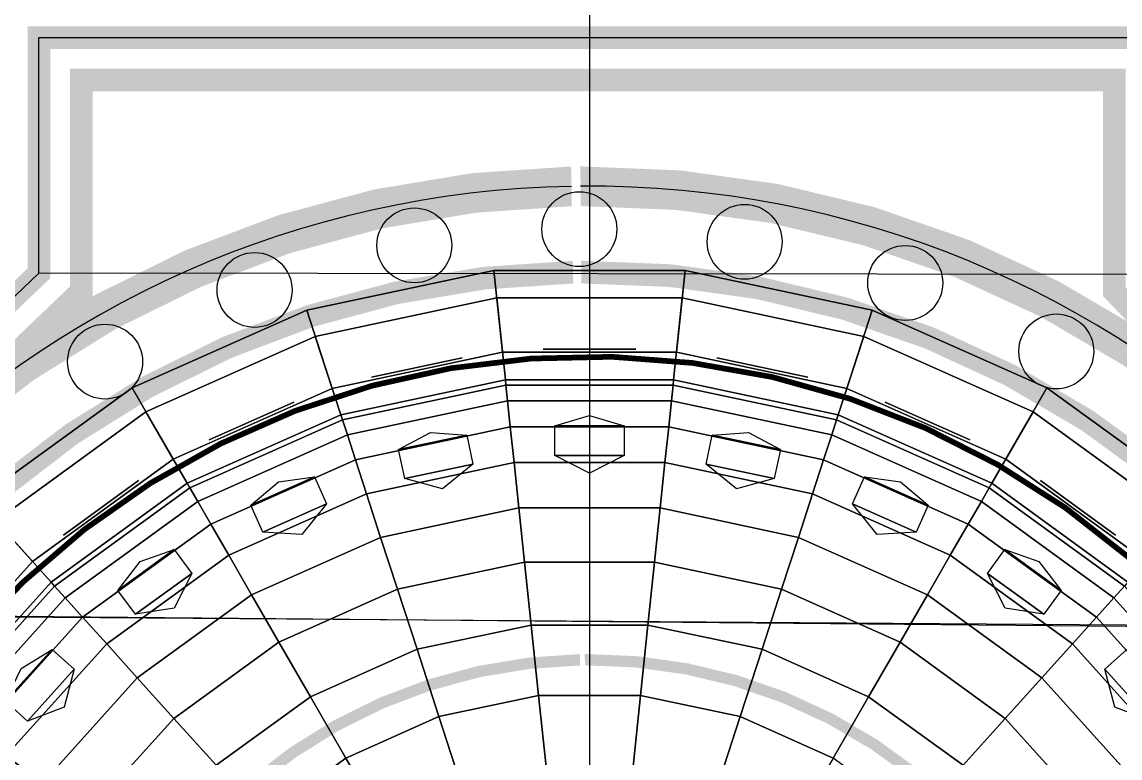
# Model space of a CAD drawing. Extents: x -180 to 300, y -124 to 240.
# Drawn here: x 50.5 to 69.85, y 60.85 to 73.82 of the extents above; entities that cross this region are included whole.
import ezdxf

# ---------------------------------------------------------------- set-up
doc = ezdxf.new("R2010")
doc.units = 0
doc.header["$MEASUREMENT"] = 0
for name, color, linetype in [('DOME', 254, 'CONTINUOUS'), ('GROUNDS', 3, 'CONTINUOUS'), ('TOP2', 130, 'CONTINUOUS')]:
    doc.layers.add(name, color=color, linetype=linetype)

msp = doc.modelspace()

# ---------------------------------------------------------------- linework, layer by layer
at = {"layer": 'DOME', "const_width": 0.4}
for points, elevation in [([(40.36820158207607, 43.71954211447081), (44.52198968008599, 43.71954211447082), (50.51180252359485, 37.4588921786693), (50.51180252359485, 33.28579242353523), (70.19804872698835, 33.28579242353523), (70.19804872698835, 37.43958052154514), (76.45869866278986, 43.42939336505402), (80.63179841792393, 43.42939336505402), (80.63179841792395, 63.11563956844752), (76.47801031991402, 63.11563956844752), (70.48819747640515, 69.37628950424906), (70.48819747640515, 73.54938925938309), (50.80195127301165, 73.54938925938309), (50.80195127301165, 69.39560116137321), (44.54130133721014, 63.40578831786431), (40.36820158207608, 63.40578831786432)], 17.5), ([(41.11385762542567, 44.46519815782042), (44.84055056120176, 44.46519815782042), (51.25745856694445, 37.75814140266093), (51.25745856694445, 34.03144846688483), (69.45239268363875, 34.03144846688483), (69.45239268363875, 37.75814140266093), (76.15944943879823, 44.17504940840362), (79.88614237457433, 44.17504940840362), (79.88614237457433, 62.36998352509791), (76.15944943879823, 62.36998352509791), (69.74254143305555, 69.0770402802574), (69.74254143305555, 72.80373321603349), (51.54760731636125, 72.80373321603349), (51.54760731636125, 69.0770402802574), (44.84055056120177, 62.66013227451472), (41.11385762542567, 62.66013227451472)], 11.6)]:
    msp.add_lwpolyline(points, close=True, dxfattribs=dict(at, elevation=elevation))
at = {"layer": 'DOME'}
for points, const_width, elevation in [([(60.18216490273075, 70.9275137303428, 437.2563035401743), (60.34235563532658, 70.92968857354123, 437.2563035401743)], 0.7, 29.25), ([(60.18216490273075, 70.9275137303428, 437.2563035401743), (60.34235563532658, 70.92968857354123, 437.2563035401743)], 0.4, 27.5), ([(60.18216490273075, 70.9275137303428, 437.2563035401743), (60.34235563532658, 70.92968857354123, 437.2563035401743)], 0.4, 17.5), ([(60.20962042373598, 69.41495561512389, 437.2563035401765), (60.35597341449205, 69.41694258903529, 437.2563035401765)], 0.4, 17.5), ([(70.0071018022947, 64.38077093328363, 39073.79658690718), (70.00822405755575, 64.37979763007108, 39073.79658690718)], 0.1, 38.3421)]:
    msp.add_lwpolyline(points, format="xyb", dxfattribs=dict(at, const_width=const_width, elevation=elevation))
at = {"layer": 'DOME', "elevation": 27.5}
msp.add_lwpolyline([(60.18216490273075, 70.9275137303428, 437.2563035401743), (60.34235563532658, 70.92968857354123, 437.2563035401743)], format="xyb", dxfattribs=at)
at = {"layer": 'DOME', "color": 7, "const_width": 0.2, "elevation": 17.5}
msp.add_lwpolyline([(60.33361865954198, 62.58374167438758, 437.2563035401754), (60.41747582021188, 62.58488016831022, 437.2563035401754)], format="xyb", dxfattribs=at)
at = {"layer": 'DOME'}
for centre in [(60.32012361860854, 70.17302705148575, 17.5), (63.23240730890753, 69.94970953202876, 17.5), (57.4133053811363, 69.88723912036087, 17.5), (66.06166818579015, 69.22407195181455, 17.5), (54.60027479771539, 69.10102926032573, 17.5), (68.72194058918747, 68.01816244152755, 17.5), (51.9665043791609, 67.8382860601361, 17.5)]:
    msp.add_circle(centre, 0.6598154246334786, dxfattribs=at)
at = {"layer": 'DOME', "linetype": 'Continuous'}
for points in [[(50.80195127301165, 69.39560116137321, 17.5), (50.80195127301165, 73.54938925938309, 17.5), (70.48819747640515, 73.54938925938309, 17.5), (70.48819747640515, 69.37628950424906, 17.5)], [(58.81531793532615, 69.44626999425861, 28.5), (58.81531793532615, 69.44626999425861, 29.78622431949375), (55.51958249620608, 68.74573980114522, 29.78622431949375), (55.51958249620608, 68.74573980114522, 28.5)], [(58.81531793532615, 69.44626999425861, 29.78622431949375), (58.96692325923507, 68.00384168938865, 30.60037694725843), (55.967772587795, 67.36635253473702, 30.60037694725843), (55.51958249620608, 68.74573980114522, 29.78622431949375)], [(62.18468206467388, 69.44626999425859, 28.5), (62.18468206467388, 69.44626999425859, 29.78622431949375), (58.81531793532612, 69.44626999425859, 29.78622431949375), (58.81531793532612, 69.44626999425859, 28.5)], [(62.18468206467388, 69.44626999425859, 29.78622431949375), (62.03307674076495, 68.00384168938862, 30.60037694725843), (58.96692325923505, 68.00384168938862, 30.60037694725843), (58.81531793532612, 69.44626999425859, 29.78622431949375)], [(65.48041750379394, 68.74573980114522, 29.78622431949375), (65.03222741220505, 67.36635253473702, 30.60037694725843), (62.03307674076497, 68.00384168938865, 30.60037694725843), (62.18468206467388, 69.44626999425861, 29.78622431949375)], [(65.48041750379394, 68.74573980114522, 28.5), (65.48041750379394, 68.74573980114522, 29.78622431949375), (62.18468206467388, 69.44626999425861, 29.78622431949375), (62.18468206467388, 69.44626999425861, 28.5)], [(50.80195127301165, 69.39560116137321, 17.5), (44.54130133721014, 63.40578831786431, 17.5), (76.47801031991402, 63.11563956844752, 17.5), (70.48819747640515, 69.37628950424906, 17.5)], [(58.96692325923507, 68.00384168938865, 36.81598755502481), (58.86609141644659, 68.96319259026913, 37.62329856406874), (55.66968389480425, 68.28377519777266, 37.62329856406874), (55.967772587795, 67.36635253473702, 36.81598755502481)], [(58.86609141644659, 68.96319259026913, 37.62329856406874), (59.01826879688952, 67.51532153104631, 39.06089023421959), (56.1195651543796, 66.89918305149402, 39.06089023421959), (55.66968389480425, 68.28377519777266, 37.62329856406874)], [(62.03307674076495, 68.00384168938862, 36.81598755502481), (62.13390858355343, 68.9631925902691, 37.62329856406874), (58.86609141644657, 68.9631925902691, 37.62329856406874), (58.96692325923505, 68.00384168938862, 36.81598755502481)], [(62.13390858355343, 68.9631925902691, 37.62329856406874), (61.98173120311051, 67.51532153104628, 39.06089023421959), (59.0182687968895, 67.51532153104628, 39.06089023421959), (58.86609141644657, 68.9631925902691, 37.62329856406874)], [(65.33031610519578, 68.28377519777266, 37.62329856406874), (64.88043484562046, 66.89918305149405, 39.06089023421959), (61.98173120311054, 67.51532153104631, 39.06089023421959), (62.13390858355343, 68.96319259026916, 37.62329856406874)], [(65.03222741220505, 67.36635253473702, 36.81598755502481), (65.33031610519578, 68.28377519777266, 37.62329856406874), (62.13390858355343, 68.96319259026916, 37.62329856406874), (62.03307674076497, 68.00384168938865, 36.81598755502481)], [(55.51958249620607, 68.74573980114519, 28.5), (55.51958249620607, 68.74573980114519, 29.78622431949375), (52.44151520069651, 67.37529594587426, 29.78622431949375), (52.44151520069651, 67.37529594587426, 28.5)], [(55.51958249620607, 68.74573980114519, 29.78622431949375), (55.96777258779497, 67.36635253473699, 30.60037694725843), (53.16670200230827, 66.11923556050434, 30.60037694725843), (52.44151520069651, 67.37529594587426, 29.78622431949375)], [(68.55848479930349, 67.37529594587429, 29.78622431949375), (67.83329799769173, 66.11923556050434, 30.60037694725843), (65.03222741220505, 67.36635253473699, 30.60037694725843), (65.48041750379393, 68.74573980114519, 29.78622431949375)], [(68.55848479930349, 67.37529594587429, 28.5), (68.55848479930349, 67.37529594587429, 29.78622431949375), (65.48041750379393, 68.74573980114519, 29.78622431949375), (65.48041750379393, 68.74573980114519, 28.5)], [(55.96777258779497, 67.36635253473699, 36.81598755502481), (55.66968389480424, 68.28377519777263, 37.62329856406874), (52.68438436538725, 66.9546342130381, 37.62329856406874), (53.16670200230827, 66.11923556050434, 36.81598755502481)], [(55.66968389480424, 68.28377519777263, 37.62329856406874), (56.11956515437956, 66.89918305149402, 39.06089023421959), (53.41230753428174, 65.69383430050632, 39.06089023421959), (52.68438436538725, 66.9546342130381, 37.62329856406874)], [(68.31561563461275, 66.9546342130381, 37.62329856406874), (67.58769246571828, 65.69383430050635, 39.06089023421959), (64.88043484562046, 66.89918305149399, 39.06089023421959), (65.33031610519576, 68.28377519777263, 37.62329856406874)], [(67.83329799769173, 66.11923556050434, 36.81598755502481), (68.31561563461275, 66.9546342130381, 37.62329856406874), (65.33031610519576, 68.28377519777263, 37.62329856406874), (65.03222741220505, 67.36635253473699, 36.81598755502481)], [(58.96692325923506, 68.00384168938866, 30.60037694725843), (58.96692325923506, 68.00384168938866, 36.81598755502481), (55.96777258779498, 67.36635253473703, 36.81598755502481), (55.96777258779498, 67.36635253473703, 30.60037694725843)], [(62.03307674076495, 68.00384168938866, 36.81598755502481), (62.03307674076495, 68.00384168938866, 30.60037694725848), (58.96692325923505, 68.00384168938866, 30.60037694725848), (58.96692325923505, 68.00384168938866, 36.81598755502484)], [(65.03222741220503, 67.36635253473703, 30.60037694725843), (65.03222741220503, 67.36635253473703, 36.81598755502481), (62.03307674076495, 68.00384168938866, 36.81598755502481), (62.03307674076495, 68.00384168938866, 30.60037694725843)], [(59.01826879688952, 67.51532153104631, 39.06089023421959), (59.02802888039989, 67.42246053942497, 39.92779463253945), (56.14841884242723, 66.81038053080303, 39.92779463253945), (56.1195651543796, 66.89918305149402, 39.06089023421959)], [(61.98173120311051, 67.51532153104628, 39.06089023421959), (61.97197111960014, 67.42246053942495, 39.92779463253945), (59.02802888039987, 67.42246053942495, 39.92779463253945), (59.0182687968895, 67.51532153104628, 39.06089023421959)], [(64.88043484562046, 66.89918305149405, 39.06089023421959), (64.85158115757281, 66.81038053080303, 39.92779463253945), (61.97197111960016, 67.42246053942497, 39.92779463253945), (61.98173120311054, 67.51532153104631, 39.06089023421959)], [(52.44151520069653, 67.37529594587426, 28.5), (52.44151520069653, 67.37529594587426, 29.78622431949375), (49.71564235981684, 65.39483340104039, 29.78622431949375), (49.71564235981684, 65.39483340104039, 28.5)], [(52.44151520069653, 67.37529594587426, 29.78622431949375), (53.16670200230828, 66.11923556050434, 30.60037694725843), (50.68613172838869, 64.31699576279584, 30.60037694725843), (49.71564235981684, 65.39483340104039, 29.78622431949375)], [(55.96777258779495, 67.366352534737, 30.60037694725843), (55.96777258779495, 67.366352534737, 36.81598755502481), (53.16670200230826, 66.11923556050435, 36.81598755502481), (53.16670200230826, 66.11923556050435, 30.60037694725843)], [(59.02802888039989, 67.42246053942497, 39.92779463253945), (59.05705938396626, 67.14625374820474, 41.64176032783411), (56.23424158081671, 66.54624530174635, 41.64176032783411), (56.14841884242723, 66.81038053080303, 39.92779463253945)], [(61.97197111960014, 67.42246053942495, 39.92779463253945), (61.94294061603375, 67.14625374820474, 41.64176032783411), (59.05705938396625, 67.14625374820474, 41.64176032783411), (59.02802888039987, 67.42246053942495, 39.92779463253945)], [(64.85158115757281, 66.81038053080303, 39.92779463253945), (64.76575841918331, 66.54624530174638, 41.64176032783411), (61.94294061603377, 67.14625374820477, 41.64176032783411), (61.97197111960016, 67.42246053942497, 39.92779463253945)], [(67.83329799769172, 66.11923556050435, 30.60037694725843), (67.83329799769172, 66.11923556050435, 36.81598755502481), (65.03222741220503, 67.366352534737, 36.81598755502481), (65.03222741220503, 67.366352534737, 30.60037694725843)], [(71.28435764018316, 65.39483340104036, 29.78622431949375), (70.31386827161133, 64.31699576279581, 30.60037694725843), (67.83329799769173, 66.11923556050431, 30.60037694725843), (68.55848479930347, 67.37529594587423, 29.78622431949375)], [(71.28435764018316, 65.39483340104036, 28.5), (71.28435764018316, 65.39483340104036, 29.78622431949375), (68.55848479930347, 67.37529594587423, 29.78622431949375), (68.55848479930347, 67.37529594587423, 28.5)], [(59.05705938396626, 67.14625374820474, 41.64176032783411), (59.10502924496654, 66.6898510078297, 43.31633693023668), (56.37605465070691, 66.10978955118904, 43.31633693023668), (56.23424158081671, 66.54624530174635, 41.64176032783411)], [(61.94294061603375, 67.14625374820474, 41.64176032783411), (61.89497075503347, 66.68985100782967, 43.31633693023668), (59.10502924496653, 66.68985100782967, 43.31633693023668), (59.05705938396625, 67.14625374820474, 41.64176032783411)], [(64.76575841918331, 66.54624530174638, 41.64176032783411), (64.62394534929312, 66.10978955118904, 43.31633693023668), (61.89497075503348, 66.6898510078297, 43.31633693023668), (61.94294061603377, 67.14625374820477, 41.64176032783411)], [(53.16670200230828, 66.11923556050434, 36.81598755502481), (52.68438436538726, 66.9546342130381, 37.62329856406874), (50.0406647426876, 65.03385947502451, 37.62329856406874), (50.68613172838869, 64.31699576279584, 36.81598755502481)], [(52.68438436538726, 66.9546342130381, 37.62329856406874), (53.41230753428174, 65.69383430050632, 39.06089023421959), (51.01481608545767, 63.95195480240645, 39.06089023421959), (50.0406647426876, 65.03385947502451, 37.62329856406874)], [(70.9593352573124, 65.03385947502449, 37.62329856406874), (69.98518391454235, 63.95195480240642, 39.06089023421959), (67.58769246571828, 65.6938343005063, 39.06089023421959), (68.31561563461274, 66.95463421303808, 37.62329856406874)], [(70.31386827161133, 64.31699576279581, 36.81598755502481), (70.9593352573124, 65.03385947502449, 37.62329856406874), (68.31561563461274, 66.95463421303808, 37.62329856406874), (67.83329799769173, 66.11923556050431, 36.81598755502481)], [(56.11956515437956, 66.89918305149402, 39.06089023421959), (56.14841884242719, 66.810380530803, 39.92779463253945), (53.4589937822436, 65.61297134702161, 39.92779463253945), (53.41230753428174, 65.69383430050632, 39.06089023421959)], [(56.14841884242719, 66.810380530803, 39.92779463253945), (56.2342415808167, 66.54624530174632, 41.64176032783411), (53.5978578899654, 65.37245165709976, 41.64176032783411), (53.4589937822436, 65.61297134702161, 39.92779463253945)], [(67.54100621775642, 65.61297134702164, 39.92779463253945), (67.40214211003462, 65.37245165709976, 41.64176032783411), (64.76575841918331, 66.54624530174635, 41.64176032783411), (64.85158115757282, 66.810380530803, 39.92779463253945)], [(67.58769246571828, 65.69383430050635, 39.06089023421959), (67.54100621775642, 65.61297134702164, 39.92779463253945), (64.85158115757282, 66.810380530803, 39.92779463253945), (64.88043484562046, 66.89918305149399, 39.06089023421959)], [(56.2342415808167, 66.54624530174632, 41.64176032783411), (56.37605465070689, 66.10978955118901, 43.31633693023668), (53.8273162570967, 64.97501810700655, 43.31633693023668), (53.5978578899654, 65.37245165709976, 41.64176032783411)], [(59.10502924496654, 66.6898510078297, 43.31633693023668), (59.17139141715575, 66.05845711564777, 44.93242763973232), (56.57224082190881, 65.50599060185951, 44.93242763973232), (56.37605465070691, 66.10978955118904, 43.31633693023668)], [(61.89497075503347, 66.68985100782967, 43.31633693023668), (61.82860858284427, 66.05845711564774, 44.93242763973232), (59.17139141715573, 66.05845711564777, 44.93242763973232), (59.10502924496653, 66.68985100782967, 43.31633693023668)], [(64.62394534929312, 66.10978955118904, 43.31633693023668), (64.42775917809122, 65.50599060185951, 44.93242763973232), (61.8286085828443, 66.0584571156478, 44.93242763973232), (61.89497075503348, 66.6898510078297, 43.31633693023668)], [(67.40214211003462, 65.37245165709976, 41.64176032783411), (67.17268374290332, 64.97501810700655, 43.31633693023668), (64.62394534929311, 66.10978955118901, 43.31633693023668), (64.76575841918331, 66.54624530174635, 41.64176032783411)], [(53.16670200230827, 66.11923556050435, 30.60037694725843), (53.16670200230827, 66.11923556050435, 36.81598755502481), (50.68613172838867, 64.31699576279586, 36.81598755502481), (50.68613172838867, 64.31699576279586, 30.60037694725843)], [(56.37605465070689, 66.10978955118901, 43.31633693023668), (56.57224082190879, 65.50599060185948, 44.93242763973232), (54.14475215022406, 64.42520301196393, 44.93242763973232), (53.8273162570967, 64.97501810700655, 43.31633693023668)], [(59.17139141715575, 66.05845711564777, 44.93242763973232), (59.25538910915805, 65.2592724606244, 46.47160262692962), (56.82056279570955, 64.74173415117409, 46.47160262692962), (56.57224082190881, 65.50599060185951, 44.93242763973232)], [(61.82860858284427, 66.05845711564774, 44.93242763973232), (61.74461089084198, 65.25927246062437, 46.47160262692962), (59.25538910915802, 65.25927246062437, 46.47160262692962), (59.17139141715573, 66.05845711564777, 44.93242763973232)], [(64.42775917809122, 65.50599060185951, 44.93242763973232), (64.17943720429048, 64.74173415117409, 46.47160262692962), (61.74461089084198, 65.2592724606244, 46.47160262692962), (61.8286085828443, 66.0584571156478, 44.93242763973232)], [(67.17268374290332, 64.97501810700655, 43.31633693023668), (66.85524784977594, 64.42520301196393, 44.93242763973232), (64.42775917809122, 65.50599060185948, 44.93242763973232), (64.62394534929311, 66.10978955118901, 43.31633693023668)], [(70.31386827161131, 64.31699576279583, 30.60037694725843), (70.31386827161131, 64.31699576279583, 36.81598755502481), (67.83329799769172, 66.11923556050432, 36.81598755502481), (67.83329799769172, 66.11923556050432, 30.60037694725843)], [(53.41230753428174, 65.69383430050632, 39.06089023421959), (53.45899378224361, 65.61297134702161, 39.92779463253945), (51.07729448027234, 63.8825655152188, 39.92779463253945), (51.01481608545767, 63.95195480240645, 39.06089023421959)], [(53.45899378224361, 65.61297134702161, 39.92779463253945), (53.59785788996541, 65.37245165709973, 41.64176032783411), (51.26313092947508, 63.67617322902282, 41.64176032783411), (51.07729448027234, 63.8825655152188, 39.92779463253945)], [(69.92270551972767, 63.88256551521877, 39.92779463253945), (69.73686907052493, 63.67617322902279, 41.64176032783411), (67.4021421100346, 65.37245165709973, 41.64176032783411), (67.5410062177564, 65.61297134702158, 39.92779463253945)], [(69.98518391454235, 63.95195480240642, 39.06089023421959), (69.92270551972767, 63.88256551521877, 39.92779463253945), (67.5410062177564, 65.61297134702158, 39.92779463253945), (67.58769246571828, 65.6938343005063, 39.06089023421959)], [(49.71564235981685, 65.39483340104039, 29.78622431949375), (50.68613172838867, 64.31699576279584, 30.60037694725843), (48.63447459010325, 62.03839966887739, 30.60037694725843), (47.4610976969026, 62.89090788316645, 29.78622431949375)], [(56.57224082190879, 65.50599060185948, 44.93242763973232), (56.82056279570953, 64.74173415117406, 46.47160262692962), (54.54654554398712, 63.72927643982075, 46.47160262692962), (54.14475215022406, 64.42520301196393, 44.93242763973232)], [(66.85524784977594, 64.42520301196393, 44.93242763973232), (66.45345445601286, 63.72927643982078, 46.47160262692962), (64.17943720429047, 64.74173415117409, 46.47160262692962), (64.42775917809122, 65.50599060185948, 44.93242763973232)], [(53.59785788996541, 65.37245165709973, 41.64176032783411), (53.82731625709671, 64.97501810700655, 43.31633693023668), (51.57020616214044, 63.33513163263058, 43.31633693023668), (51.26313092947508, 63.67617322902282, 41.64176032783411)], [(59.25538910915805, 65.2592724606244, 46.47160262692962), (59.35606441488328, 64.30141091041418, 47.91630920604747), (57.11818871893136, 63.82573574703775, 47.91630920604747), (56.82056279570955, 64.74173415117409, 46.47160262692962)], [(61.74461089084198, 65.25927246062437, 46.47160262692962), (61.64393558511674, 64.30141091041418, 47.91630920604747), (59.35606441488326, 64.30141091041418, 47.91630920604747), (59.25538910915802, 65.25927246062437, 46.47160262692962)], [(64.17943720429048, 64.74173415117409, 46.47160262692962), (63.88181128106866, 63.82573574703775, 47.91630920604747), (61.64393558511675, 64.3014109104142, 47.91630920604747), (61.74461089084198, 65.2592724606244, 46.47160262692962)], [(69.73686907052493, 63.67617322902279, 41.64176032783411), (69.42979383785956, 63.33513163263058, 43.31633693023668), (67.1726837429033, 64.97501810700652, 43.31633693023668), (67.4021421100346, 65.37245165709973, 41.64176032783411)], [(50.68613172838867, 64.31699576279584, 36.81598755502481), (50.04066474268761, 65.03385947502454, 37.62329856406874), (47.8540682601915, 62.60539805668284, 37.62329856406874), (48.63447459010325, 62.03839966887739, 36.81598755502481)], [(50.04066474268761, 65.03385947502454, 37.62329856406874), (51.01481608545765, 63.95195480240645, 39.06089023421959), (49.03187268866131, 61.74967304972651, 39.06089023421959), (47.8540682601915, 62.60539805668284, 37.62329856406874)], [(53.82731625709671, 64.97501810700655, 43.31633693023668), (54.14475215022408, 64.42520301196393, 44.93242763973232), (51.99501830543721, 62.8633299498338, 44.93242763973232), (51.57020616214044, 63.33513163263058, 43.31633693023668)], [(69.42979383785956, 63.33513163263058, 43.31633693023668), (69.00498169456279, 62.86332994983377, 44.93242763973232), (66.85524784977594, 64.4252030119639, 44.93242763973232), (67.1726837429033, 64.97501810700652, 43.31633693023668)], [(56.82056279570953, 64.74173415117406, 46.47160262692962), (57.11818871893134, 63.82573574703773, 47.91630920604747), (55.02811440369308, 62.89517470746705, 47.91630920604747), (54.54654554398712, 63.72927643982075, 46.47160262692962)], [(66.45345445601286, 63.72927643982078, 46.47160262692962), (65.97188559630692, 62.89517470746705, 47.91630920604747), (63.88181128106866, 63.82573574703773, 47.91630920604747), (64.17943720429047, 64.74173415117409, 46.47160262692962)], [(54.14475215022408, 64.42520301196393, 44.93242763973232), (54.54654554398715, 63.72927643982075, 46.47160262692962), (52.53272281983654, 62.26614858686173, 46.47160262692962), (51.99501830543721, 62.8633299498338, 44.93242763973232)], [(69.00498169456279, 62.86332994983377, 44.93242763973232), (68.46727718016346, 62.2661485868617, 46.47160262692962), (66.45345445601285, 63.72927643982075, 46.47160262692962), (66.85524784977594, 64.4252030119639, 44.93242763973232)], [(50.68613172838866, 64.31699576279586, 30.60037694725843), (50.68613172838866, 64.31699576279586, 36.81598755502481), (48.63447459010324, 62.0383996688774, 36.81598755502481), (48.63447459010324, 62.0383996688774, 30.60037694725843)], [(59.35606441488328, 64.30141091041418, 47.91630920604747), (59.47226923744708, 63.19579587720389, 49.25007200499363), (57.46172447826414, 62.76844139610827, 49.25007200499363), (57.11818871893136, 63.82573574703775, 47.91630920604747)], [(61.64393558511674, 64.30141091041418, 47.91630920604747), (61.52773076255293, 63.19579587720386, 49.25007200499363), (59.47226923744707, 63.19579587720386, 49.25007200499363), (59.35606441488326, 64.30141091041418, 47.91630920604747)], [(63.88181128106866, 63.82573574703775, 47.91630920604747), (63.5382755217359, 62.76844139610827, 49.25007200499363), (61.52773076255295, 63.19579587720389, 49.25007200499363), (61.64393558511675, 64.3014109104142, 47.91630920604747)], [(51.01481608545765, 63.95195480240645, 39.06089023421959), (51.07729448027234, 63.88256551521883, 39.92779463253945), (49.10741262467081, 61.6947900736528, 39.92779463253945), (49.03187268866131, 61.74967304972651, 39.06089023421959)], [(51.07729448027234, 63.88256551521883, 39.92779463253945), (51.26313092947508, 63.67617322902285, 41.64176032783411), (49.3320994707821, 61.53154552446955, 41.64176032783411), (49.10741262467081, 61.6947900736528, 39.92779463253945)], [(71.89258737532921, 61.6947900736528, 39.92779463253945), (71.6679005292179, 61.53154552446955, 41.64176032783411), (69.73686907052493, 63.67617322902285, 41.64176032783411), (69.92270551972767, 63.8825655152188, 39.92779463253945)], [(51.26313092947508, 63.67617322902285, 41.64176032783411), (51.57020616214044, 63.33513163263061, 43.31633693023668), (49.7033709078036, 61.26180103603977, 43.31633693023668), (49.3320994707821, 61.53154552446955, 41.64176032783411)], [(54.54654554398715, 63.72927643982075, 46.47160262692962), (55.0281144036931, 62.89517470746705, 47.91630920604747), (53.17718774603371, 61.5503977744587, 47.91630920604747), (52.53272281983654, 62.26614858686173, 46.47160262692962)], [(57.11818871893134, 63.82573574703773, 47.91630920604747), (57.46172447826412, 62.76844139610824, 49.25007200499363), (55.58396693864452, 61.93240987541523, 49.25007200499363), (55.02811440369308, 62.89517470746705, 47.91630920604747)], [(65.97188559630692, 62.89517470746705, 47.91630920604747), (65.41603306135549, 61.93240987541523, 49.25007200499363), (63.5382755217359, 62.76844139610824, 49.25007200499363), (63.88181128106866, 63.82573574703773, 47.91630920604747)], [(68.46727718016346, 62.2661485868617, 46.47160262692962), (67.82281225396629, 61.55039777445867, 47.91630920604747), (65.97188559630692, 62.89517470746702, 47.91630920604747), (66.45345445601285, 63.72927643982075, 46.47160262692962)], [(71.6679005292179, 61.53154552446955, 41.64176032783411), (71.29662909219641, 61.26180103603977, 43.31633693023668), (69.42979383785956, 63.33513163263061, 43.31633693023668), (69.73686907052493, 63.67617322902285, 41.64176032783411)], [(40.36820158207607, 43.71954211447081, 17.5), (80.63179841792393, 43.42939336505402, 17.5), (80.63179841792395, 63.11563956844752, 17.5), (40.36820158207608, 63.40578831786432, 17.5)], [(51.57020616214044, 63.33513163263061, 43.31633693023668), (51.99501830543721, 62.8633299498338, 44.93242763973232), (50.21699297213287, 60.88863276298264, 44.93242763973232), (49.7033709078036, 61.26180103603977, 43.31633693023668)], [(71.29662909219641, 61.26180103603977, 43.31633693023668), (70.78300702786714, 60.88863276298264, 44.93242763973232), (69.0049816945628, 62.8633299498338, 44.93242763973232), (69.42979383785956, 63.33513163263061, 43.31633693023668)], [(59.47226923744708, 63.19579587720389, 49.25007200499363), (59.60267838201867, 61.95503574758649, 50.45768084980404), (57.84725240658858, 61.58190843798283, 50.45768084980404), (57.46172447826414, 62.76844139610827, 49.25007200499363)], [(61.52773076255293, 63.19579587720386, 49.25007200499363), (61.39732161798135, 61.95503574758646, 50.45768084980404), (59.60267838201864, 61.95503574758646, 50.45768084980404), (59.47226923744707, 63.19579587720386, 49.25007200499363)], [(63.5382755217359, 62.76844139610827, 49.25007200499363), (63.15274759341145, 61.58190843798283, 50.45768084980404), (61.39732161798136, 61.95503574758649, 50.45768084980404), (61.52773076255295, 63.19579587720389, 49.25007200499363)], [(55.0281144036931, 62.89517470746705, 47.91630920604747), (55.58396693864452, 61.93240987541523, 49.25007200499363), (53.92106363355003, 60.7242399043034, 49.25007200499363), (53.17718774603371, 61.5503977744587, 47.91630920604747)], [(67.82281225396629, 61.55039777445867, 47.91630920604747), (67.07893636644998, 60.72423990430337, 49.25007200499363), (65.41603306135549, 61.9324098754152, 49.25007200499363), (65.97188559630692, 62.89517470746702, 47.91630920604747)], [(51.99501830543721, 62.8633299498338, 44.93242763973232), (52.53272281983654, 62.26614858686176, 46.47160262692962), (50.86710833969667, 60.41629630033771, 46.47160262692962), (50.21699297213287, 60.88863276298264, 44.93242763973232)], [(57.46172447826412, 62.76844139610824, 49.25007200499363), (57.84725240658857, 61.5819084379828, 50.45768084980404), (56.2077642302858, 60.85196127266863, 50.45768084980404), (55.58396693864452, 61.93240987541523, 49.25007200499363)], [(65.41603306135549, 61.93240987541523, 49.25007200499363), (64.7922357697142, 60.85196127266866, 50.45768084980404), (63.15274759341145, 61.58190843798283, 50.45768084980404), (63.5382755217359, 62.76844139610824, 49.25007200499363)], [(70.78300702786714, 60.88863276298264, 44.93242763973232), (70.13289166030333, 60.41629630033771, 46.47160262692962), (68.46727718016346, 62.26614858686176, 46.47160262692962), (69.0049816945628, 62.8633299498338, 44.93242763973232)], [(52.53272281983654, 62.26614858686176, 46.47160262692962), (53.17718774603371, 61.5503977744587, 47.91630920604747), (51.64630312262443, 59.8501781529408, 47.91630920604747), (50.86710833969667, 60.41629630033771, 46.47160262692962)], [(70.13289166030333, 60.41629630033771, 46.47160262692962), (69.35369687737557, 59.85017815294077, 47.91630920604747), (67.8228122539663, 61.5503977744587, 47.91630920604747), (68.46727718016346, 62.26614858686176, 46.47160262692962)], [(55.58396693864452, 61.93240987541523, 49.25007200499363), (56.20776423028582, 60.85196127266863, 50.45768084980404), (54.75586735355193, 59.79709644544332, 50.45768084980404), (53.92106363355003, 60.7242399043034, 49.25007200499363)], [(59.60267838201867, 61.95503574758649, 50.45768084980404), (59.74580466828604, 60.59328009705925, 51.52536422081665), (58.2703759598847, 60.27966804381222, 51.52536422081665), (57.84725240658858, 61.58190843798283, 50.45768084980404)], [(61.39732161798135, 61.95503574758646, 50.45768084980404), (61.25419533171397, 60.59328009705925, 51.52536422081665), (59.74580466828601, 60.59328009705925, 51.52536422081665), (59.60267838201864, 61.95503574758646, 50.45768084980404)], [(63.15274759341145, 61.58190843798283, 50.45768084980404), (62.72962404011531, 60.27966804381225, 51.52536422081665), (61.25419533171397, 60.59328009705928, 51.52536422081665), (61.39732161798136, 61.95503574758649, 50.45768084980404)], [(67.07893636644998, 60.72423990430337, 49.25007200499363), (66.24413264644807, 59.79709644544329, 50.45768084980404), (64.79223576971418, 60.8519612726686, 50.45768084980404), (65.41603306135549, 61.9324098754152, 49.25007200499363)], [(53.17718774603371, 61.5503977744587, 47.91630920604747), (53.92106363355003, 60.7242399043034, 49.25007200499363), (52.54569141690864, 59.19673430795311, 49.25007200499363), (51.64630312262443, 59.8501781529408, 47.91630920604747)], [(57.84725240658857, 61.5819084379828, 50.45768084980404), (58.27037595988469, 60.27966804381222, 51.52536422081665), (56.89239252095958, 59.66615028892264, 51.52536422081665), (56.2077642302858, 60.85196127266863, 50.45768084980404)], [(64.7922357697142, 60.85196127266866, 50.45768084980404), (64.10760747904042, 59.66615028892267, 51.52536422081665), (62.7296240401153, 60.27966804381222, 51.52536422081665), (63.15274759341145, 61.58190843798283, 50.45768084980404)], [(69.35369687737557, 59.85017815294077, 47.91630920604747), (68.45430858309138, 59.19673430795311, 49.25007200499363), (67.07893636644998, 60.7242399043034, 49.25007200499363), (67.8228122539663, 61.5503977744587, 47.91630920604747)], [(50.21699297213286, 60.88863276298264, 44.93242763973232), (50.86710833969667, 60.41629630033771, 46.47160262692962), (49.62249744885469, 58.26056700174581, 46.47160262692962), (48.88838438928859, 58.58741519412428, 44.93242763973232)], [(56.20776423028582, 60.85196127266863, 50.45768084980404), (56.89239252095959, 59.66615028892264, 51.52536422081665), (55.67207884008987, 58.77954050226401, 51.52536422081665), (54.75586735355193, 59.79709644544332, 50.45768084980404)]]:
    msp.add_3dface(points, dxfattribs=at)
at = {"layer": 'DOME', "color": 45, "linetype": 'Continuous'}
for points in [[(57.4564239452898, 67.73649038893643, 36.05193826067828), (56.65668390332179, 67.56650039538586, 35.24958649994252), (58.25616398725782, 67.90648038248698, 35.24958649994252)], [(58.25616398725782, 67.90648038248698, 35.24958649994252), (56.65668390332179, 67.56650039538586, 35.24958649994252), (56.65668390332179, 67.56650039538587, 31.85855436669958), (58.25616398725782, 67.90648038248699, 31.85855436669958)], [(61.31760671024297, 68.05638312263966, 35.24958649994252), (59.68239328975704, 68.05638312263966, 35.24958649994252), (59.68239328975704, 68.05638312263967, 31.85855436669958), (61.31760671024297, 68.05638312263967, 31.85855436669958)], [(60.5, 68.05638312263967, 36.05193826067828), (59.68239328975704, 68.05638312263966, 35.24958649994252), (61.31760671024297, 68.05638312263966, 35.24958649994252)], [(63.54357605471019, 67.73649038893645, 36.05193826067828), (62.74383601274218, 67.90648038248698, 35.24958649994252), (64.34331609667821, 67.56650039538586, 35.24958649994252)], [(64.34331609667821, 67.56650039538586, 35.24958649994252), (62.74383601274218, 67.90648038248698, 35.24958649994252), (62.74383601274218, 67.90648038248699, 31.85855436669958), (64.34331609667821, 67.56650039538587, 31.85855436669958)], [(54.54586676886871, 66.79079303530519, 36.05193826067828), (53.79894587258815, 66.4582424266247, 35.24958649994252), (55.29278766514929, 67.12334364398563, 35.24958649994252)], [(55.29278766514929, 67.12334364398563, 35.24958649994252), (53.79894587258815, 66.4582424266247, 35.24958649994252), (53.79894587258815, 66.45824242662471, 31.85855436669958), (55.29278766514929, 67.12334364398565, 31.85855436669958)], [(66.45413323113127, 66.7907930353052, 36.05193826067828), (65.7072123348507, 67.12334364398565, 35.24958649994252), (67.20105412741184, 66.45824242662471, 35.24958649994252)], [(67.20105412741184, 66.45824242662471, 35.24958649994252), (65.7072123348507, 67.12334364398565, 35.24958649994252), (65.70721233485071, 67.12334364398566, 31.85855436669958), (67.20105412741184, 66.45824242662472, 31.85855436669958)], [(61.11320503268222, 66.70563772331624, 43.48856376000145), (59.88679496731778, 66.70563772331624, 43.48856376000145), (60.5, 66.88612937792168, 42.8527452350184)], [(58.33706473660346, 66.54275451254892, 43.48856376000145), (57.13745467365144, 66.28776952222309, 43.48856376000145), (57.69973338003994, 66.59180949629078, 42.8527452350184)], [(57.24590870277769, 65.77753343130149, 44.76020080996754), (57.13745467365144, 66.28776952222309, 43.48856376000145), (58.33706473660346, 66.54275451254892, 43.48856376000145), (58.44551876572971, 66.03251842162733, 44.76020080996754)], [(59.88679496731778, 66.18400265460187, 44.76020080996754), (59.88679496731778, 66.70563772331624, 43.48856376000145), (61.11320503268222, 66.70563772331624, 43.48856376000145), (61.11320503268222, 66.18400265460187, 44.76020080996754)], [(62.55448123427031, 66.03251842162733, 44.76020080996754), (62.66293526339656, 66.54275451254892, 43.48856376000145), (63.86254532634857, 66.28776952222309, 43.48856376000145), (63.75409129722233, 65.77753343130149, 44.76020080996754)], [(63.86254532634857, 66.28776952222309, 43.48856376000145), (62.66293526339656, 66.54275451254892, 43.48856376000145), (63.30026661996007, 66.59180949629078, 42.8527452350184)], [(60.5, 65.86972276310183, 45.36196463051936), (59.88679496731778, 66.18400265460187, 44.76020080996754), (61.11320503268222, 66.18400265460187, 44.76020080996754)], [(57.91105619788549, 65.59761380463479, 45.36196463051936), (57.24590870277769, 65.77753343130149, 44.76020080996754), (58.44551876572971, 66.03251842162733, 44.76020080996754)], [(63.08894380211452, 65.59761380463478, 45.36196463051936), (62.55448123427031, 66.03251842162733, 44.76020080996754), (63.75409129722233, 65.77753343130149, 44.76020080996754)], [(54.74724184278869, 64.83087540724016, 44.76020080996754), (54.53507374602918, 65.30741275481128, 43.48856376000145), (55.65545509045003, 65.80623866783198, 43.48856376000145), (55.86762318720954, 65.32970132026087, 44.76020080996754)], [(55.65545509045003, 65.80623866783198, 43.48856376000145), (54.53507374602918, 65.30741275481128, 43.48856376000145), (55.0218518485422, 65.7217130425288, 42.8527452350184)], [(65.1323768127905, 65.32970132026087, 44.76020080996754), (65.34454490955001, 65.80623866783199, 43.48856376000145), (66.46492625397086, 65.30741275481128, 43.48856376000145), (66.25275815721135, 64.83087540724017, 44.76020080996754)], [(66.46492625397086, 65.30741275481128, 43.48856376000145), (65.34454490955001, 65.80623866783199, 43.48856376000145), (65.97814815145783, 65.72171304252882, 42.8527452350184)], [(51.89553378574922, 65.260622574059, 36.05193826067828), (51.23407606244768, 64.78004540760281, 35.24958649994252), (52.55699150905079, 65.74119974051517, 35.24958649994252)], [(52.55699150905079, 65.74119974051517, 35.24958649994252), (51.23407606244768, 64.78004540760281, 35.24958649994252), (51.23407606244768, 64.78004540760283, 31.85855436669958), (52.55699150905079, 65.74119974051519, 31.85855436669958)], [(69.10446621425078, 65.26062257405901, 36.05193826067828), (68.44300849094923, 65.74119974051517, 35.24958649994252), (69.76592393755232, 64.78004540760281, 35.24958649994252)], [(69.76592393755232, 64.78004540760281, 35.24958649994252), (68.44300849094923, 65.74119974051517, 35.24958649994252), (68.44300849094923, 65.74119974051519, 31.85855436669958), (69.76592393755233, 64.78004540760283, 31.85855436669958)], [(55.43526166305406, 64.79317939644226, 45.36196463051936), (54.74724184278869, 64.83087540724016, 44.76020080996754), (55.86762318720954, 65.32970132026087, 44.76020080996754)], [(65.56473833694598, 64.79317939644226, 45.36196463051936), (65.1323768127905, 65.32970132026087, 44.76020080996754), (66.25275815721135, 64.83087540724017, 44.76020080996754)], [(52.49999811906616, 63.38540208063856, 44.76020080996754), (52.19338871859728, 63.80741371609044, 43.48856376000145), (53.1855753035496, 64.5282794657747, 43.48856376000145), (53.49218470401848, 64.10626783032282, 44.76020080996754)], [(53.1855753035496, 64.5282794657747, 43.48856376000145), (52.19338871859728, 63.80741371609044, 43.48856376000145), (52.5833916783345, 64.31386740685122, 42.8527452350184)], [(67.50781529598153, 64.10626783032282, 44.76020080996754), (67.81442469645042, 64.52827946577472, 43.48856376000145), (68.80661128140274, 63.80741371609044, 43.48856376000145), (68.50000188093385, 63.38540208063856, 44.76020080996754)], [(68.80661128140274, 63.80741371609044, 43.48856376000145), (67.81442469645042, 64.52827946577472, 43.48856376000145), (68.4166083216655, 64.31386740685122, 42.8527452350184)], [(53.18082049685812, 63.49157718226685, 45.36196463051936), (52.49999811906616, 63.38540208063856, 44.76020080996754), (53.49218470401848, 64.10626783032282, 44.76020080996754)], [(67.81917950314188, 63.49157718226686, 45.36196463051936), (67.50781529598153, 64.10626783032282, 44.76020080996754), (68.50000188093385, 63.38540208063856, 44.76020080996754)], [(50.60239286580858, 61.50428757201976, 44.76020080996754), (50.21474246370594, 61.85332956184666, 43.48856376000145), (51.03537097438785, 62.76472985583563, 43.48856376000145), (51.4230213764905, 62.41568786600873, 44.76020080996754)], [(51.03537097438785, 62.76472985583563, 43.48856376000145), (50.21474246370594, 61.85332956184666, 43.48856376000145), (50.49092527988502, 62.42980219912999, 42.8527452350184)], [(69.57697862350952, 62.41568786600872, 44.76020080996754), (69.96462902561217, 62.76472985583562, 43.48856376000145), (70.78525753629408, 61.85332956184664, 43.48856376000145), (70.39760713419143, 61.50428757201973, 44.76020080996754)], [(51.24626259626938, 61.74969342464843, 45.36196463051936), (50.60239286580858, 61.50428757201976, 44.76020080996754), (51.4230213764905, 62.41568786600873, 44.76020080996754)], [(69.75373740373063, 61.74969342464842, 45.36196463051936), (69.57697862350952, 62.41568786600872, 44.76020080996754), (70.39760713419143, 61.50428757201973, 44.76020080996754)]]:
    msp.add_3dface(points, dxfattribs=at)
at = {"layer": 'GROUNDS', "linetype": 'Continuous'}
msp.add_3dface([(-180, 240, -6), (-180, -120, -6), (300, -120, -6), (300, 240, -6)], dxfattribs=at)
at = {"layer": 'TOP2', "linetype": 'Continuous'}
for points in [[(-54.99091876391377, 101.8544197817928, -6), (-54.99091876391377, -6.955460070287529, -6), (176.0221910834507, -6.955460070287529, -6), (176.0221910834507, 101.8544197817928, -6)], [(48.41759084145917, 32.2767736207285, 11.5), (48.41759084145917, 100.5824091585408, 11.5), (60.5, 100.5824091585408, 11.5), (60.5, 32.2767736207285, 11.5)], [(72.58240915854083, 32.2767736207285, 11.5), (72.58240915854083, 100.5824091585408, 11.5), (60.5, 100.5824091585408, 11.5), (60.5, 32.2767736207285, 11.5)]]:
    msp.add_3dface(points, dxfattribs=at)

doc.saveas('drawing.dxf')
